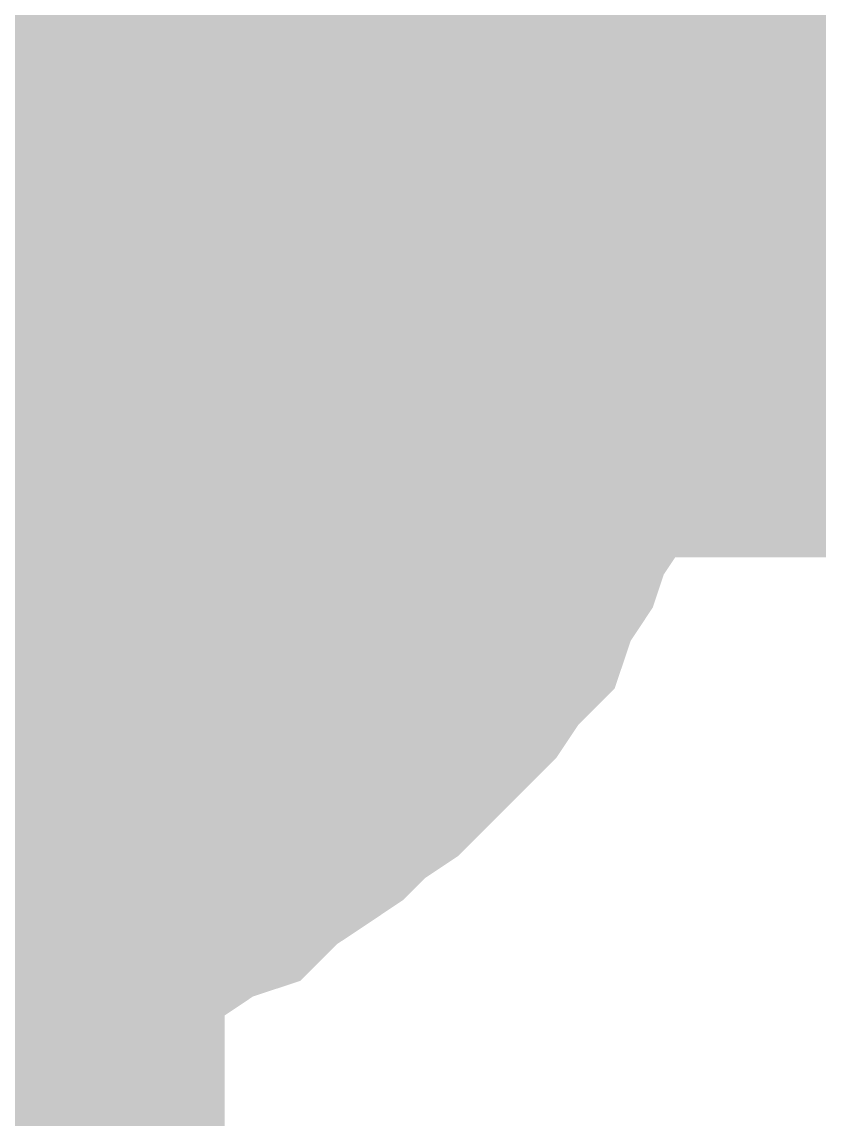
# Model space of a CAD drawing. Header units: inches. Extents: x 0 to 841, y 0 to 594.
# Drawn here: x 345.177 to 345.987, y 249.048 to 250.162 of the extents above; entities that cross this region are included whole.
import ezdxf

# ---------------------------------------------------------------- set-up
doc = ezdxf.new("R2010")
doc.units = ezdxf.units.IN
doc.layers.add('Sheet', color=255, linetype='Continuous')

msp = doc.modelspace()

# ---------------------------------------------------------------- linework, layer by layer
at = {"layer": 'Sheet'}
for points in [[(345.0081, 249.993, 0.7493, 0.7493, 0), (345.0081, 254.9901, 0.7493, 0.7493, 0), (345.0081, 259.9985, 0.7493, 0.7493, 0), (345.0081, 264.9957, 0.7493, 0.7493, 0), (345.0081, 269.9929, 0.7493, 0.7493, 0), (350.0049, 269.9929, 0.7493, 0.7493, 0)], [(345.693, 250.3299, 0.2997, 0.2997, 0), (345.7155, 250.2962, 0.2997, 0.2997, 0), (345.7267, 250.2625, 0.2997, 0.2997, 0), (345.738, 250.2176, 0.2997, 0.2997, 0), (345.7492, 250.1839, 0.2997, 0.2997, 0), (345.7604, 250.1502, 0.2997, 0.2997, 0), (345.7604, 250.1053, 0.2997, 0.2997, 0), (345.7716, 250.0716, 0.2997, 0.2997, 0), (345.7716, 250.0379, 0.2997, 0.2997, 0), (345.7716, 249.993, 0.2997, 0.2997, 0)], [(345.693, 250.3299, 0.2997, 0.2997, 0), (345.7155, 250.2962, 0.2997, 0.2997, 0), (345.7267, 250.2625, 0.2997, 0.2997, 0), (345.738, 250.2176, 0.2997, 0.2997, 0), (345.7492, 250.1839, 0.2997, 0.2997, 0), (345.7604, 250.1502, 0.2997, 0.2997, 0), (345.7604, 250.1053, 0.2997, 0.2997, 0), (345.7716, 250.0716, 0.2997, 0.2997, 0), (345.7716, 250.0379, 0.2997, 0.2997, 0), (345.7716, 249.993, 0.2997, 0.2997, 0)], [(345.693, 250.3299, 0.2997, 0.2997, 0), (345.7155, 250.2962, 0.2997, 0.2997, 0), (345.7267, 250.2625, 0.2997, 0.2997, 0), (345.738, 250.2176, 0.2997, 0.2997, 0), (345.7492, 250.1839, 0.2997, 0.2997, 0), (345.7604, 250.1502, 0.2997, 0.2997, 0), (345.7604, 250.1053, 0.2997, 0.2997, 0), (345.7716, 250.0716, 0.2997, 0.2997, 0), (345.7716, 250.0379, 0.2997, 0.2997, 0), (345.7716, 249.993, 0.2997, 0.2997, 0)], [(345.4011, 250.3186, 0.2997, 0.2997, 0), (345.4123, 250.2962, 0.2997, 0.2997, 0), (345.4235, 250.2737, 0.2997, 0.2997, 0), (345.446, 250.2512, 0.2997, 0.2997, 0), (345.4572, 250.24, 0.2997, 0.2997, 0), (345.4685, 250.2176, 0.2997, 0.2997, 0), (345.4685, 250.1951, 0.2997, 0.2997, 0), (345.4797, 250.1726, 0.2997, 0.2997, 0), (345.4909, 250.139, 0.2997, 0.2997, 0), (345.5021, 250.1165, 0.2997, 0.2997, 0), (345.5021, 250.094, 0.2997, 0.2997, 0), (345.5021, 250.0716, 0.2997, 0.2997, 0), (345.5134, 250.0491, 0.2997, 0.2997, 0), (345.5134, 250.0154, 0.2997, 0.2997, 0), (345.5134, 249.993, 0.2997, 0.2997, 0)], [(345.4011, 250.3186, 0.2997, 0.2997, 0), (345.4123, 250.2962, 0.2997, 0.2997, 0), (345.4235, 250.2737, 0.2997, 0.2997, 0), (345.446, 250.2512, 0.2997, 0.2997, 0), (345.4572, 250.24, 0.2997, 0.2997, 0), (345.4685, 250.2176, 0.2997, 0.2997, 0), (345.4685, 250.1951, 0.2997, 0.2997, 0), (345.4797, 250.1726, 0.2997, 0.2997, 0), (345.4909, 250.139, 0.2997, 0.2997, 0), (345.5021, 250.1165, 0.2997, 0.2997, 0), (345.5021, 250.094, 0.2997, 0.2997, 0), (345.5021, 250.0716, 0.2997, 0.2997, 0), (345.5134, 250.0491, 0.2997, 0.2997, 0), (345.5134, 250.0154, 0.2997, 0.2997, 0), (345.5134, 249.993, 0.2997, 0.2997, 0)], [(345.4011, 250.3186, 0.2997, 0.2997, 0), (345.4123, 250.2962, 0.2997, 0.2997, 0), (345.4235, 250.2737, 0.2997, 0.2997, 0), (345.446, 250.2512, 0.2997, 0.2997, 0), (345.4572, 250.24, 0.2997, 0.2997, 0), (345.4685, 250.2176, 0.2997, 0.2997, 0), (345.4685, 250.1951, 0.2997, 0.2997, 0), (345.4797, 250.1726, 0.2997, 0.2997, 0), (345.4909, 250.139, 0.2997, 0.2997, 0), (345.5021, 250.1165, 0.2997, 0.2997, 0), (345.5021, 250.094, 0.2997, 0.2997, 0), (345.5021, 250.0716, 0.2997, 0.2997, 0), (345.5134, 250.0491, 0.2997, 0.2997, 0), (345.5134, 250.0154, 0.2997, 0.2997, 0), (345.5134, 249.993, 0.2997, 0.2997, 0)], [(345.0081, 249.993, 0.7493, 0.7493, 0), (345.0081, 244.9958, 0.7493, 0.7493, 0)], [(345.0081, 249.993, 0.7493, 0.7493, 0), (350.0049, 249.993, 0.7493, 0.7493, 0)], [(345.4685, 250.2176, 0.0991, 0.0991, 0), (345.4685, 250.1951, 0.0991, 0.0991, 0), (345.4797, 250.1726, 0.0991, 0.0991, 0), (345.4909, 250.139, 0.0991, 0.0991, 0), (345.5021, 250.1165, 0.0991, 0.0991, 0), (345.5021, 250.094, 0.0991, 0.0991, 0), (345.5021, 250.0716, 0.0991, 0.0991, 0), (345.5134, 250.0491, 0.0991, 0.0991, 0), (345.5134, 250.0154, 0.0991, 0.0991, 0), (345.5134, 249.993, 0.0991, 0.0991, 0)], [(345.4685, 250.2176, 0.0991, 0.0991, 0), (345.4685, 250.1951, 0.0991, 0.0991, 0), (345.4797, 250.1726, 0.0991, 0.0991, 0), (345.4909, 250.139, 0.0991, 0.0991, 0), (345.5021, 250.1165, 0.0991, 0.0991, 0), (345.5021, 250.094, 0.0991, 0.0991, 0), (345.5021, 250.0716, 0.0991, 0.0991, 0), (345.5134, 250.0491, 0.0991, 0.0991, 0), (345.5134, 250.0154, 0.0991, 0.0991, 0), (345.5134, 249.993, 0.0991, 0.0991, 0)], [(345.4685, 250.2176, 0.0991, 0.0991, 0), (345.4685, 250.1951, 0.0991, 0.0991, 0), (345.4797, 250.1726, 0.0991, 0.0991, 0), (345.4909, 250.139, 0.0991, 0.0991, 0), (345.5021, 250.1165, 0.0991, 0.0991, 0), (345.5021, 250.094, 0.0991, 0.0991, 0), (345.5021, 250.0716, 0.0991, 0.0991, 0), (345.5134, 250.0491, 0.0991, 0.0991, 0), (345.5134, 250.0154, 0.0991, 0.0991, 0), (345.5134, 249.993, 0.0991, 0.0991, 0)], [(345.738, 250.2176, 0.0991, 0.0991, 0), (345.7492, 250.1839, 0.0991, 0.0991, 0), (345.7604, 250.1502, 0.0991, 0.0991, 0), (345.7604, 250.1053, 0.0991, 0.0991, 0), (345.7716, 250.0716, 0.0991, 0.0991, 0), (345.7716, 250.0379, 0.0991, 0.0991, 0), (345.7716, 249.993, 0.0991, 0.0991, 0)], [(345.738, 250.2176, 0.0991, 0.0991, 0), (345.7492, 250.1839, 0.0991, 0.0991, 0), (345.7604, 250.1502, 0.0991, 0.0991, 0), (345.7604, 250.1053, 0.0991, 0.0991, 0), (345.7716, 250.0716, 0.0991, 0.0991, 0), (345.7716, 250.0379, 0.0991, 0.0991, 0), (345.7716, 249.993, 0.0991, 0.0991, 0)], [(345.738, 250.2176, 0.0991, 0.0991, 0), (345.7492, 250.1839, 0.0991, 0.0991, 0), (345.7604, 250.1502, 0.0991, 0.0991, 0), (345.7604, 250.1053, 0.0991, 0.0991, 0), (345.7716, 250.0716, 0.0991, 0.0991, 0), (345.7716, 250.0379, 0.0991, 0.0991, 0), (345.7716, 249.993, 0.0991, 0.0991, 0)], [(345.7716, 249.993, 0.2997, 0.2997, 0), (345.7716, 249.9593, 0.2997, 0.2997, 0), (345.7716, 249.9144, 0.2997, 0.2997, 0), (345.7604, 249.8807, 0.2997, 0.2997, 0), (345.7604, 249.8358, 0.2997, 0.2997, 0), (345.7492, 249.8021, 0.2997, 0.2997, 0), (345.738, 249.7684, 0.2997, 0.2997, 0), (345.7267, 249.7347, 0.2997, 0.2997, 0), (345.7155, 249.701, 0.2997, 0.2997, 0), (345.693, 249.6673, 0.2997, 0.2997, 0), (345.6818, 249.6336, 0.2997, 0.2997, 0), (345.6594, 249.5999, 0.2997, 0.2997, 0), (345.6481, 249.5662, 0.2997, 0.2997, 0), (345.6257, 249.5438, 0.2997, 0.2997, 0), (345.6032, 249.5101, 0.2997, 0.2997, 0), (345.5695, 249.4764, 0.2997, 0.2997, 0), (345.5471, 249.4539, 0.2997, 0.2997, 0), (345.5246, 249.4315, 0.2997, 0.2997, 0), (345.4909, 249.409, 0.2997, 0.2997, 0), (345.4685, 249.3866, 0.2997, 0.2997, 0), (345.4348, 249.3641, 0.2997, 0.2997, 0), (345.4011, 249.3417, 0.2997, 0.2997, 0), (345.3786, 249.3192, 0.2997, 0.2997, 0), (345.3449, 249.308, 0.2997, 0.2997, 0), (345.3113, 249.2855, 0.2997, 0.2997, 0), (345.2776, 249.2743, 0.2997, 0.2997, 0), (345.2327, 249.263, 0.2997, 0.2997, 0), (345.199, 249.2518, 0.2997, 0.2997, 0), (345.1653, 249.2406, 0.2997, 0.2997, 0), (345.1204, 249.2406, 0.2997, 0.2997, 0), (345.0867, 249.2294, 0.2997, 0.2997, 0), (345.053, 249.2294, 0.2997, 0.2997, 0), (345.0081, 249.2294, 0.2997, 0.2997, 0)], [(345.7716, 249.993, 0.2997, 0.2997, 0), (345.7716, 249.9593, 0.2997, 0.2997, 0), (345.7716, 249.9144, 0.2997, 0.2997, 0), (345.7604, 249.8807, 0.2997, 0.2997, 0), (345.7604, 249.8358, 0.2997, 0.2997, 0), (345.7492, 249.8021, 0.2997, 0.2997, 0), (345.738, 249.7684, 0.2997, 0.2997, 0), (345.7267, 249.7347, 0.2997, 0.2997, 0), (345.7155, 249.701, 0.2997, 0.2997, 0), (345.693, 249.6673, 0.2997, 0.2997, 0), (345.6818, 249.6336, 0.2997, 0.2997, 0), (345.6594, 249.5999, 0.2997, 0.2997, 0), (345.6481, 249.5662, 0.2997, 0.2997, 0), (345.6257, 249.5438, 0.2997, 0.2997, 0), (345.6032, 249.5101, 0.2997, 0.2997, 0), (345.5695, 249.4764, 0.2997, 0.2997, 0), (345.5471, 249.4539, 0.2997, 0.2997, 0), (345.5246, 249.4315, 0.2997, 0.2997, 0), (345.4909, 249.409, 0.2997, 0.2997, 0), (345.4685, 249.3866, 0.2997, 0.2997, 0), (345.4348, 249.3641, 0.2997, 0.2997, 0), (345.4011, 249.3417, 0.2997, 0.2997, 0), (345.3786, 249.3192, 0.2997, 0.2997, 0), (345.3449, 249.308, 0.2997, 0.2997, 0), (345.3113, 249.2855, 0.2997, 0.2997, 0), (345.2776, 249.2743, 0.2997, 0.2997, 0), (345.2327, 249.263, 0.2997, 0.2997, 0), (345.199, 249.2518, 0.2997, 0.2997, 0), (345.1653, 249.2406, 0.2997, 0.2997, 0), (345.1204, 249.2406, 0.2997, 0.2997, 0), (345.0867, 249.2294, 0.2997, 0.2997, 0), (345.053, 249.2294, 0.2997, 0.2997, 0), (345.0081, 249.2294, 0.2997, 0.2997, 0)], [(345.7716, 249.993, 0.2997, 0.2997, 0), (345.7716, 249.9593, 0.2997, 0.2997, 0), (345.7716, 249.9144, 0.2997, 0.2997, 0), (345.7604, 249.8807, 0.2997, 0.2997, 0), (345.7604, 249.8358, 0.2997, 0.2997, 0), (345.7492, 249.8021, 0.2997, 0.2997, 0), (345.738, 249.7684, 0.2997, 0.2997, 0), (345.7267, 249.7347, 0.2997, 0.2997, 0), (345.7155, 249.701, 0.2997, 0.2997, 0), (345.693, 249.6673, 0.2997, 0.2997, 0), (345.6818, 249.6336, 0.2997, 0.2997, 0), (345.6594, 249.5999, 0.2997, 0.2997, 0), (345.6481, 249.5662, 0.2997, 0.2997, 0), (345.6257, 249.5438, 0.2997, 0.2997, 0), (345.6032, 249.5101, 0.2997, 0.2997, 0), (345.5695, 249.4764, 0.2997, 0.2997, 0), (345.5471, 249.4539, 0.2997, 0.2997, 0), (345.5246, 249.4315, 0.2997, 0.2997, 0), (345.4909, 249.409, 0.2997, 0.2997, 0), (345.4685, 249.3866, 0.2997, 0.2997, 0), (345.4348, 249.3641, 0.2997, 0.2997, 0), (345.4011, 249.3417, 0.2997, 0.2997, 0), (345.3786, 249.3192, 0.2997, 0.2997, 0), (345.3449, 249.308, 0.2997, 0.2997, 0), (345.3113, 249.2855, 0.2997, 0.2997, 0), (345.2776, 249.2743, 0.2997, 0.2997, 0), (345.2327, 249.263, 0.2997, 0.2997, 0), (345.199, 249.2518, 0.2997, 0.2997, 0), (345.1653, 249.2406, 0.2997, 0.2997, 0), (345.1204, 249.2406, 0.2997, 0.2997, 0), (345.0867, 249.2294, 0.2997, 0.2997, 0), (345.053, 249.2294, 0.2997, 0.2997, 0), (345.0081, 249.2294, 0.2997, 0.2997, 0)], [(345.5134, 249.993, 0.2997, 0.2997, 0), (345.5134, 249.9705, 0.2997, 0.2997, 0), (345.5134, 249.9368, 0.2997, 0.2997, 0), (345.5021, 249.9144, 0.2997, 0.2997, 0), (345.5021, 249.8919, 0.2997, 0.2997, 0), (345.5021, 249.8694, 0.2997, 0.2997, 0), (345.4909, 249.847, 0.2997, 0.2997, 0), (345.4797, 249.8133, 0.2997, 0.2997, 0), (345.4685, 249.7908, 0.2997, 0.2997, 0), (345.4685, 249.7684, 0.2997, 0.2997, 0), (345.4572, 249.7459, 0.2997, 0.2997, 0), (345.446, 249.7347, 0.2997, 0.2997, 0), (345.4235, 249.7122, 0.2997, 0.2997, 0), (345.4123, 249.6898, 0.2997, 0.2997, 0), (345.4011, 249.6673, 0.2997, 0.2997, 0), (345.3786, 249.6561, 0.2997, 0.2997, 0), (345.3674, 249.6336, 0.2997, 0.2997, 0), (345.3449, 249.6224, 0.2997, 0.2997, 0), (345.3337, 249.5999, 0.2997, 0.2997, 0), (345.3113, 249.5887, 0.2997, 0.2997, 0), (345.2888, 249.5775, 0.2997, 0.2997, 0), (345.2663, 249.555, 0.2997, 0.2997, 0), (345.2551, 249.5438, 0.2997, 0.2997, 0), (345.2327, 249.5326, 0.2997, 0.2997, 0), (345.2102, 249.5326, 0.2997, 0.2997, 0), (345.1877, 249.5213, 0.2997, 0.2997, 0), (345.1541, 249.5101, 0.2997, 0.2997, 0), (345.1316, 249.4989, 0.2997, 0.2997, 0), (345.1091, 249.4989, 0.2997, 0.2997, 0), (345.0867, 249.4989, 0.2997, 0.2997, 0), (345.0642, 249.4876, 0.2997, 0.2997, 0), (345.0305, 249.4876, 0.2997, 0.2997, 0), (345.0081, 249.4876, 0.2997, 0.2997, 0)], [(345.5134, 249.993, 0.2997, 0.2997, 0), (345.5134, 249.9705, 0.2997, 0.2997, 0), (345.5134, 249.9368, 0.2997, 0.2997, 0), (345.5021, 249.9144, 0.2997, 0.2997, 0), (345.5021, 249.8919, 0.2997, 0.2997, 0), (345.5021, 249.8694, 0.2997, 0.2997, 0), (345.4909, 249.847, 0.2997, 0.2997, 0), (345.4797, 249.8133, 0.2997, 0.2997, 0), (345.4685, 249.7908, 0.2997, 0.2997, 0), (345.4685, 249.7684, 0.2997, 0.2997, 0), (345.4572, 249.7459, 0.2997, 0.2997, 0), (345.446, 249.7347, 0.2997, 0.2997, 0), (345.4235, 249.7122, 0.2997, 0.2997, 0), (345.4123, 249.6898, 0.2997, 0.2997, 0), (345.4011, 249.6673, 0.2997, 0.2997, 0), (345.3786, 249.6561, 0.2997, 0.2997, 0), (345.3674, 249.6336, 0.2997, 0.2997, 0), (345.3449, 249.6224, 0.2997, 0.2997, 0), (345.3337, 249.5999, 0.2997, 0.2997, 0), (345.3113, 249.5887, 0.2997, 0.2997, 0), (345.2888, 249.5775, 0.2997, 0.2997, 0), (345.2663, 249.555, 0.2997, 0.2997, 0), (345.2551, 249.5438, 0.2997, 0.2997, 0), (345.2327, 249.5326, 0.2997, 0.2997, 0), (345.2102, 249.5326, 0.2997, 0.2997, 0), (345.1877, 249.5213, 0.2997, 0.2997, 0), (345.1541, 249.5101, 0.2997, 0.2997, 0), (345.1316, 249.4989, 0.2997, 0.2997, 0), (345.1091, 249.4989, 0.2997, 0.2997, 0), (345.0867, 249.4989, 0.2997, 0.2997, 0), (345.0642, 249.4876, 0.2997, 0.2997, 0), (345.0305, 249.4876, 0.2997, 0.2997, 0), (345.0081, 249.4876, 0.2997, 0.2997, 0)], [(345.5134, 249.993, 0.2997, 0.2997, 0), (345.5134, 249.9705, 0.2997, 0.2997, 0), (345.5134, 249.9368, 0.2997, 0.2997, 0), (345.5021, 249.9144, 0.2997, 0.2997, 0), (345.5021, 249.8919, 0.2997, 0.2997, 0), (345.5021, 249.8694, 0.2997, 0.2997, 0), (345.4909, 249.847, 0.2997, 0.2997, 0), (345.4797, 249.8133, 0.2997, 0.2997, 0), (345.4685, 249.7908, 0.2997, 0.2997, 0), (345.4685, 249.7684, 0.2997, 0.2997, 0), (345.4572, 249.7459, 0.2997, 0.2997, 0), (345.446, 249.7347, 0.2997, 0.2997, 0), (345.4235, 249.7122, 0.2997, 0.2997, 0), (345.4123, 249.6898, 0.2997, 0.2997, 0), (345.4011, 249.6673, 0.2997, 0.2997, 0), (345.3786, 249.6561, 0.2997, 0.2997, 0), (345.3674, 249.6336, 0.2997, 0.2997, 0), (345.3449, 249.6224, 0.2997, 0.2997, 0), (345.3337, 249.5999, 0.2997, 0.2997, 0), (345.3113, 249.5887, 0.2997, 0.2997, 0), (345.2888, 249.5775, 0.2997, 0.2997, 0), (345.2663, 249.555, 0.2997, 0.2997, 0), (345.2551, 249.5438, 0.2997, 0.2997, 0), (345.2327, 249.5326, 0.2997, 0.2997, 0), (345.2102, 249.5326, 0.2997, 0.2997, 0), (345.1877, 249.5213, 0.2997, 0.2997, 0), (345.1541, 249.5101, 0.2997, 0.2997, 0), (345.1316, 249.4989, 0.2997, 0.2997, 0), (345.1091, 249.4989, 0.2997, 0.2997, 0), (345.0867, 249.4989, 0.2997, 0.2997, 0), (345.0642, 249.4876, 0.2997, 0.2997, 0), (345.0305, 249.4876, 0.2997, 0.2997, 0), (345.0081, 249.4876, 0.2997, 0.2997, 0)], [(345.5134, 249.993, 0.2997, 0.2997, 0), (345.5134, 249.993, 0.2997, 0.2997, 0), (345.5134, 249.993, 0.2997, 0.2997, 0), (345.5134, 249.993, 0.2997, 0.2997, 0), (345.5134, 249.993, 0.2997, 0.2997, 0), (345.5134, 249.993, 0.2997, 0.2997, 0), (345.5134, 249.993, 0.2997, 0.2997, 0), (345.5134, 249.993, 0.2997, 0.2997, 0), (345.5134, 249.993, 0.2997, 0.2997, 0), (345.5134, 249.993, 0.2997, 0.2997, 0), (345.5134, 249.993, 0.2997, 0.2997, 0), (345.5134, 249.993, 0.2997, 0.2997, 0), (345.5134, 249.993, 0.2997, 0.2997, 0), (345.5134, 249.993, 0.2997, 0.2997, 0), (345.5134, 249.993, 0.2997, 0.2997, 0), (345.5134, 249.993, 0.2997, 0.2997, 0), (345.5134, 249.993, 0.2997, 0.2997, 0), (345.5134, 249.993, 0.2997, 0.2997, 0), (345.5134, 249.993, 0.2997, 0.2997, 0), (345.5134, 249.993, 0.2997, 0.2997, 0), (345.5134, 249.993, 0.2997, 0.2997, 0), (345.5134, 249.993, 0.2997, 0.2997, 0), (345.5134, 249.993, 0.2997, 0.2997, 0), (345.5134, 249.993, 0.2997, 0.2997, 0), (345.5134, 249.993, 0.2997, 0.2997, 0), (345.5134, 249.993, 0.2997, 0.2997, 0), (345.5134, 249.993, 0.2997, 0.2997, 0), (345.5134, 249.993, 0.2997, 0.2997, 0), (345.5134, 249.993, 0.2997, 0.2997, 0), (345.5134, 249.993, 0.2997, 0.2997, 0), (345.5134, 249.993, 0.2997, 0.2997, 0), (345.5134, 249.993, 0.2997, 0.2997, 0), (345.5134, 249.993, 0.2997, 0.2997, 0)], [(345.5134, 249.993, 0.2997, 0.2997, 0), (345.5134, 249.993, 0.2997, 0.2997, 0)], [(345.5134, 249.993, 0.2997, 0.2997, 0), (345.5134, 249.993, 0.2997, 0.2997, 0), (345.5134, 249.993, 0.2997, 0.2997, 0), (345.5134, 249.993, 0.2997, 0.2997, 0), (345.5134, 249.993, 0.2997, 0.2997, 0), (345.5134, 249.993, 0.2997, 0.2997, 0), (345.5134, 249.993, 0.2997, 0.2997, 0), (345.5134, 249.993, 0.2997, 0.2997, 0), (345.5134, 249.993, 0.2997, 0.2997, 0), (345.5134, 249.993, 0.2997, 0.2997, 0), (345.5134, 249.993, 0.2997, 0.2997, 0), (345.5134, 249.993, 0.2997, 0.2997, 0), (345.5134, 249.993, 0.2997, 0.2997, 0), (345.5134, 249.993, 0.2997, 0.2997, 0), (345.5134, 249.993, 0.2997, 0.2997, 0), (345.5134, 249.993, 0.2997, 0.2997, 0), (345.5134, 249.993, 0.2997, 0.2997, 0), (345.5134, 249.993, 0.2997, 0.2997, 0), (345.5134, 249.993, 0.2997, 0.2997, 0), (345.5134, 249.993, 0.2997, 0.2997, 0), (345.5134, 249.993, 0.2997, 0.2997, 0), (345.5134, 249.993, 0.2997, 0.2997, 0), (345.5134, 249.993, 0.2997, 0.2997, 0), (345.5134, 249.993, 0.2997, 0.2997, 0), (345.5134, 249.993, 0.2997, 0.2997, 0), (345.5134, 249.993, 0.2997, 0.2997, 0), (345.5134, 249.993, 0.2997, 0.2997, 0), (345.5134, 249.993, 0.2997, 0.2997, 0), (345.5134, 249.993, 0.2997, 0.2997, 0), (345.5134, 249.993, 0.2997, 0.2997, 0), (345.5134, 249.993, 0.2997, 0.2997, 0), (345.5134, 249.993, 0.2997, 0.2997, 0), (345.5134, 249.993, 0.2997, 0.2997, 0)], [(345.5134, 249.993, 0.2997, 0.2997, 0), (345.5134, 249.993, 0.2997, 0.2997, 0)], [(345.5134, 249.993, 0.2997, 0.2997, 0), (345.5134, 249.993, 0.2997, 0.2997, 0), (345.5134, 249.993, 0.2997, 0.2997, 0), (345.5134, 249.993, 0.2997, 0.2997, 0), (345.5134, 249.993, 0.2997, 0.2997, 0), (345.5134, 249.993, 0.2997, 0.2997, 0), (345.5134, 249.993, 0.2997, 0.2997, 0), (345.5134, 249.993, 0.2997, 0.2997, 0), (345.5134, 249.993, 0.2997, 0.2997, 0), (345.5134, 249.993, 0.2997, 0.2997, 0), (345.5134, 249.993, 0.2997, 0.2997, 0), (345.5134, 249.993, 0.2997, 0.2997, 0), (345.5134, 249.993, 0.2997, 0.2997, 0), (345.5134, 249.993, 0.2997, 0.2997, 0), (345.5134, 249.993, 0.2997, 0.2997, 0), (345.5134, 249.993, 0.2997, 0.2997, 0), (345.5134, 249.993, 0.2997, 0.2997, 0), (345.5134, 249.993, 0.2997, 0.2997, 0), (345.5134, 249.993, 0.2997, 0.2997, 0), (345.5134, 249.993, 0.2997, 0.2997, 0), (345.5134, 249.993, 0.2997, 0.2997, 0), (345.5134, 249.993, 0.2997, 0.2997, 0), (345.5134, 249.993, 0.2997, 0.2997, 0), (345.5134, 249.993, 0.2997, 0.2997, 0), (345.5134, 249.993, 0.2997, 0.2997, 0), (345.5134, 249.993, 0.2997, 0.2997, 0), (345.5134, 249.993, 0.2997, 0.2997, 0), (345.5134, 249.993, 0.2997, 0.2997, 0), (345.5134, 249.993, 0.2997, 0.2997, 0), (345.5134, 249.993, 0.2997, 0.2997, 0), (345.5134, 249.993, 0.2997, 0.2997, 0), (345.5134, 249.993, 0.2997, 0.2997, 0), (345.5134, 249.993, 0.2997, 0.2997, 0)], [(345.5134, 249.993, 0.2997, 0.2997, 0), (345.5134, 249.993, 0.2997, 0.2997, 0)], [(345.7716, 249.993, 0.2997, 0.2997, 0), (345.7716, 249.993, 0.2997, 0.2997, 0), (345.7716, 249.993, 0.2997, 0.2997, 0), (345.7716, 249.993, 0.2997, 0.2997, 0), (345.7716, 249.993, 0.2997, 0.2997, 0), (345.7716, 249.993, 0.2997, 0.2997, 0), (345.7716, 249.993, 0.2997, 0.2997, 0), (345.7716, 249.993, 0.2997, 0.2997, 0), (345.7716, 249.993, 0.2997, 0.2997, 0), (345.7716, 249.993, 0.2997, 0.2997, 0), (345.7716, 249.993, 0.2997, 0.2997, 0), (345.7716, 249.993, 0.2997, 0.2997, 0), (345.7716, 249.993, 0.2997, 0.2997, 0), (345.7716, 249.993, 0.2997, 0.2997, 0), (345.7716, 249.993, 0.2997, 0.2997, 0), (345.7716, 249.993, 0.2997, 0.2997, 0), (345.7716, 249.993, 0.2997, 0.2997, 0), (345.7716, 249.993, 0.2997, 0.2997, 0), (345.7716, 249.993, 0.2997, 0.2997, 0), (345.7716, 249.993, 0.2997, 0.2997, 0), (345.7716, 249.993, 0.2997, 0.2997, 0), (345.7716, 249.993, 0.2997, 0.2997, 0), (345.7716, 249.993, 0.2997, 0.2997, 0), (345.7716, 249.993, 0.2997, 0.2997, 0), (345.7716, 249.993, 0.2997, 0.2997, 0), (345.7716, 249.993, 0.2997, 0.2997, 0), (345.7716, 249.993, 0.2997, 0.2997, 0), (345.7716, 249.993, 0.2997, 0.2997, 0), (345.7716, 249.993, 0.2997, 0.2997, 0), (345.7716, 249.993, 0.2997, 0.2997, 0), (345.7716, 249.993, 0.2997, 0.2997, 0), (345.7716, 249.993, 0.2997, 0.2997, 0), (345.7716, 249.993, 0.2997, 0.2997, 0)], [(345.7716, 249.993, 0.2997, 0.2997, 0), (345.7716, 249.993, 0.2997, 0.2997, 0)], [(345.7716, 249.993, 0.2997, 0.2997, 0), (345.7716, 249.993, 0.2997, 0.2997, 0), (345.7716, 249.993, 0.2997, 0.2997, 0), (345.7716, 249.993, 0.2997, 0.2997, 0), (345.7716, 249.993, 0.2997, 0.2997, 0), (345.7716, 249.993, 0.2997, 0.2997, 0), (345.7716, 249.993, 0.2997, 0.2997, 0), (345.7716, 249.993, 0.2997, 0.2997, 0), (345.7716, 249.993, 0.2997, 0.2997, 0), (345.7716, 249.993, 0.2997, 0.2997, 0), (345.7716, 249.993, 0.2997, 0.2997, 0), (345.7716, 249.993, 0.2997, 0.2997, 0), (345.7716, 249.993, 0.2997, 0.2997, 0), (345.7716, 249.993, 0.2997, 0.2997, 0), (345.7716, 249.993, 0.2997, 0.2997, 0), (345.7716, 249.993, 0.2997, 0.2997, 0), (345.7716, 249.993, 0.2997, 0.2997, 0), (345.7716, 249.993, 0.2997, 0.2997, 0), (345.7716, 249.993, 0.2997, 0.2997, 0), (345.7716, 249.993, 0.2997, 0.2997, 0), (345.7716, 249.993, 0.2997, 0.2997, 0), (345.7716, 249.993, 0.2997, 0.2997, 0), (345.7716, 249.993, 0.2997, 0.2997, 0), (345.7716, 249.993, 0.2997, 0.2997, 0), (345.7716, 249.993, 0.2997, 0.2997, 0), (345.7716, 249.993, 0.2997, 0.2997, 0), (345.7716, 249.993, 0.2997, 0.2997, 0), (345.7716, 249.993, 0.2997, 0.2997, 0), (345.7716, 249.993, 0.2997, 0.2997, 0), (345.7716, 249.993, 0.2997, 0.2997, 0), (345.7716, 249.993, 0.2997, 0.2997, 0), (345.7716, 249.993, 0.2997, 0.2997, 0), (345.7716, 249.993, 0.2997, 0.2997, 0)], [(345.7716, 249.993, 0.2997, 0.2997, 0), (345.7716, 249.993, 0.2997, 0.2997, 0)], [(345.7716, 249.993, 0.2997, 0.2997, 0), (345.7716, 249.993, 0.2997, 0.2997, 0), (345.7716, 249.993, 0.2997, 0.2997, 0), (345.7716, 249.993, 0.2997, 0.2997, 0), (345.7716, 249.993, 0.2997, 0.2997, 0), (345.7716, 249.993, 0.2997, 0.2997, 0), (345.7716, 249.993, 0.2997, 0.2997, 0), (345.7716, 249.993, 0.2997, 0.2997, 0), (345.7716, 249.993, 0.2997, 0.2997, 0), (345.7716, 249.993, 0.2997, 0.2997, 0), (345.7716, 249.993, 0.2997, 0.2997, 0), (345.7716, 249.993, 0.2997, 0.2997, 0), (345.7716, 249.993, 0.2997, 0.2997, 0), (345.7716, 249.993, 0.2997, 0.2997, 0), (345.7716, 249.993, 0.2997, 0.2997, 0), (345.7716, 249.993, 0.2997, 0.2997, 0), (345.7716, 249.993, 0.2997, 0.2997, 0), (345.7716, 249.993, 0.2997, 0.2997, 0), (345.7716, 249.993, 0.2997, 0.2997, 0), (345.7716, 249.993, 0.2997, 0.2997, 0), (345.7716, 249.993, 0.2997, 0.2997, 0), (345.7716, 249.993, 0.2997, 0.2997, 0), (345.7716, 249.993, 0.2997, 0.2997, 0), (345.7716, 249.993, 0.2997, 0.2997, 0), (345.7716, 249.993, 0.2997, 0.2997, 0), (345.7716, 249.993, 0.2997, 0.2997, 0), (345.7716, 249.993, 0.2997, 0.2997, 0), (345.7716, 249.993, 0.2997, 0.2997, 0), (345.7716, 249.993, 0.2997, 0.2997, 0), (345.7716, 249.993, 0.2997, 0.2997, 0), (345.7716, 249.993, 0.2997, 0.2997, 0), (345.7716, 249.993, 0.2997, 0.2997, 0), (345.7716, 249.993, 0.2997, 0.2997, 0)], [(345.7716, 249.993, 0.2997, 0.2997, 0), (345.7716, 249.993, 0.2997, 0.2997, 0)], [(345.5134, 249.993, 0.0991, 0.0991, 0), (345.5134, 249.9705, 0.0991, 0.0991, 0), (345.5134, 249.9368, 0.0991, 0.0991, 0), (345.5021, 249.9144, 0.0991, 0.0991, 0), (345.5021, 249.8919, 0.0991, 0.0991, 0), (345.5021, 249.8694, 0.0991, 0.0991, 0), (345.4909, 249.847, 0.0991, 0.0991, 0), (345.4797, 249.8133, 0.0991, 0.0991, 0), (345.4685, 249.7908, 0.0991, 0.0991, 0), (345.4685, 249.7684, 0.0991, 0.0991, 0), (345.4572, 249.7459, 0.0991, 0.0991, 0), (345.446, 249.7347, 0.0991, 0.0991, 0), (345.4235, 249.7122, 0.0991, 0.0991, 0), (345.4123, 249.6898, 0.0991, 0.0991, 0), (345.4011, 249.6673, 0.0991, 0.0991, 0), (345.3786, 249.6561, 0.0991, 0.0991, 0), (345.3674, 249.6336, 0.0991, 0.0991, 0), (345.3449, 249.6224, 0.0991, 0.0991, 0), (345.3337, 249.5999, 0.0991, 0.0991, 0), (345.3113, 249.5887, 0.0991, 0.0991, 0), (345.2888, 249.5775, 0.0991, 0.0991, 0), (345.2663, 249.555, 0.0991, 0.0991, 0), (345.2551, 249.5438, 0.0991, 0.0991, 0), (345.2327, 249.5326, 0.0991, 0.0991, 0), (345.2102, 249.5326, 0.0991, 0.0991, 0), (345.1877, 249.5213, 0.0991, 0.0991, 0), (345.1541, 249.5101, 0.0991, 0.0991, 0), (345.1316, 249.4989, 0.0991, 0.0991, 0), (345.1091, 249.4989, 0.0991, 0.0991, 0)], [(345.5134, 249.993, 0.0991, 0.0991, 0), (345.5134, 249.9705, 0.0991, 0.0991, 0), (345.5134, 249.9368, 0.0991, 0.0991, 0), (345.5021, 249.9144, 0.0991, 0.0991, 0), (345.5021, 249.8919, 0.0991, 0.0991, 0), (345.5021, 249.8694, 0.0991, 0.0991, 0), (345.4909, 249.847, 0.0991, 0.0991, 0), (345.4797, 249.8133, 0.0991, 0.0991, 0), (345.4685, 249.7908, 0.0991, 0.0991, 0), (345.4685, 249.7684, 0.0991, 0.0991, 0), (345.4572, 249.7459, 0.0991, 0.0991, 0), (345.446, 249.7347, 0.0991, 0.0991, 0), (345.4235, 249.7122, 0.0991, 0.0991, 0), (345.4123, 249.6898, 0.0991, 0.0991, 0), (345.4011, 249.6673, 0.0991, 0.0991, 0), (345.3786, 249.6561, 0.0991, 0.0991, 0), (345.3674, 249.6336, 0.0991, 0.0991, 0), (345.3449, 249.6224, 0.0991, 0.0991, 0), (345.3337, 249.5999, 0.0991, 0.0991, 0), (345.3113, 249.5887, 0.0991, 0.0991, 0), (345.2888, 249.5775, 0.0991, 0.0991, 0), (345.2663, 249.555, 0.0991, 0.0991, 0), (345.2551, 249.5438, 0.0991, 0.0991, 0), (345.2327, 249.5326, 0.0991, 0.0991, 0), (345.2102, 249.5326, 0.0991, 0.0991, 0), (345.1877, 249.5213, 0.0991, 0.0991, 0), (345.1541, 249.5101, 0.0991, 0.0991, 0), (345.1316, 249.4989, 0.0991, 0.0991, 0), (345.1091, 249.4989, 0.0991, 0.0991, 0)], [(345.5134, 249.993, 0.0991, 0.0991, 0), (345.5134, 249.9705, 0.0991, 0.0991, 0), (345.5134, 249.9368, 0.0991, 0.0991, 0), (345.5021, 249.9144, 0.0991, 0.0991, 0), (345.5021, 249.8919, 0.0991, 0.0991, 0), (345.5021, 249.8694, 0.0991, 0.0991, 0), (345.4909, 249.847, 0.0991, 0.0991, 0), (345.4797, 249.8133, 0.0991, 0.0991, 0), (345.4685, 249.7908, 0.0991, 0.0991, 0), (345.4685, 249.7684, 0.0991, 0.0991, 0), (345.4572, 249.7459, 0.0991, 0.0991, 0), (345.446, 249.7347, 0.0991, 0.0991, 0), (345.4235, 249.7122, 0.0991, 0.0991, 0), (345.4123, 249.6898, 0.0991, 0.0991, 0), (345.4011, 249.6673, 0.0991, 0.0991, 0), (345.3786, 249.6561, 0.0991, 0.0991, 0), (345.3674, 249.6336, 0.0991, 0.0991, 0), (345.3449, 249.6224, 0.0991, 0.0991, 0), (345.3337, 249.5999, 0.0991, 0.0991, 0), (345.3113, 249.5887, 0.0991, 0.0991, 0), (345.2888, 249.5775, 0.0991, 0.0991, 0), (345.2663, 249.555, 0.0991, 0.0991, 0), (345.2551, 249.5438, 0.0991, 0.0991, 0), (345.2327, 249.5326, 0.0991, 0.0991, 0), (345.2102, 249.5326, 0.0991, 0.0991, 0), (345.1877, 249.5213, 0.0991, 0.0991, 0), (345.1541, 249.5101, 0.0991, 0.0991, 0), (345.1316, 249.4989, 0.0991, 0.0991, 0), (345.1091, 249.4989, 0.0991, 0.0991, 0)], [(345.7716, 249.993, 0.0991, 0.0991, 0), (345.7716, 249.9593, 0.0991, 0.0991, 0), (345.7716, 249.9144, 0.0991, 0.0991, 0), (345.7604, 249.8807, 0.0991, 0.0991, 0), (345.7604, 249.8358, 0.0991, 0.0991, 0), (345.7492, 249.8021, 0.0991, 0.0991, 0), (345.738, 249.7684, 0.0991, 0.0991, 0), (345.7267, 249.7347, 0.0991, 0.0991, 0), (345.7155, 249.701, 0.0991, 0.0991, 0), (345.693, 249.6673, 0.0991, 0.0991, 0), (345.6818, 249.6336, 0.0991, 0.0991, 0), (345.6594, 249.5999, 0.0991, 0.0991, 0), (345.6481, 249.5662, 0.0991, 0.0991, 0), (345.6257, 249.5438, 0.0991, 0.0991, 0), (345.6032, 249.5101, 0.0991, 0.0991, 0), (345.5695, 249.4764, 0.0991, 0.0991, 0), (345.5471, 249.4539, 0.0991, 0.0991, 0), (345.5246, 249.4315, 0.0991, 0.0991, 0), (345.4909, 249.409, 0.0991, 0.0991, 0), (345.4685, 249.3866, 0.0991, 0.0991, 0), (345.4348, 249.3641, 0.0991, 0.0991, 0), (345.4011, 249.3417, 0.0991, 0.0991, 0), (345.3786, 249.3192, 0.0991, 0.0991, 0), (345.3449, 249.308, 0.0991, 0.0991, 0), (345.3113, 249.2855, 0.0991, 0.0991, 0), (345.2776, 249.2743, 0.0991, 0.0991, 0), (345.2327, 249.263, 0.0991, 0.0991, 0), (345.199, 249.2518, 0.0991, 0.0991, 0), (345.1653, 249.2406, 0.0991, 0.0991, 0), (345.1204, 249.2406, 0.0991, 0.0991, 0)], [(345.7716, 249.993, 0.0991, 0.0991, 0), (345.7716, 249.9593, 0.0991, 0.0991, 0), (345.7716, 249.9144, 0.0991, 0.0991, 0), (345.7604, 249.8807, 0.0991, 0.0991, 0), (345.7604, 249.8358, 0.0991, 0.0991, 0), (345.7492, 249.8021, 0.0991, 0.0991, 0), (345.738, 249.7684, 0.0991, 0.0991, 0), (345.7267, 249.7347, 0.0991, 0.0991, 0), (345.7155, 249.701, 0.0991, 0.0991, 0), (345.693, 249.6673, 0.0991, 0.0991, 0), (345.6818, 249.6336, 0.0991, 0.0991, 0), (345.6594, 249.5999, 0.0991, 0.0991, 0), (345.6481, 249.5662, 0.0991, 0.0991, 0), (345.6257, 249.5438, 0.0991, 0.0991, 0), (345.6032, 249.5101, 0.0991, 0.0991, 0), (345.5695, 249.4764, 0.0991, 0.0991, 0), (345.5471, 249.4539, 0.0991, 0.0991, 0), (345.5246, 249.4315, 0.0991, 0.0991, 0), (345.4909, 249.409, 0.0991, 0.0991, 0), (345.4685, 249.3866, 0.0991, 0.0991, 0), (345.4348, 249.3641, 0.0991, 0.0991, 0), (345.4011, 249.3417, 0.0991, 0.0991, 0), (345.3786, 249.3192, 0.0991, 0.0991, 0), (345.3449, 249.308, 0.0991, 0.0991, 0), (345.3113, 249.2855, 0.0991, 0.0991, 0), (345.2776, 249.2743, 0.0991, 0.0991, 0), (345.2327, 249.263, 0.0991, 0.0991, 0), (345.199, 249.2518, 0.0991, 0.0991, 0), (345.1653, 249.2406, 0.0991, 0.0991, 0), (345.1204, 249.2406, 0.0991, 0.0991, 0)], [(345.7716, 249.993, 0.0991, 0.0991, 0), (345.7716, 249.9593, 0.0991, 0.0991, 0), (345.7716, 249.9144, 0.0991, 0.0991, 0), (345.7604, 249.8807, 0.0991, 0.0991, 0), (345.7604, 249.8358, 0.0991, 0.0991, 0), (345.7492, 249.8021, 0.0991, 0.0991, 0), (345.738, 249.7684, 0.0991, 0.0991, 0), (345.7267, 249.7347, 0.0991, 0.0991, 0), (345.7155, 249.701, 0.0991, 0.0991, 0), (345.693, 249.6673, 0.0991, 0.0991, 0), (345.6818, 249.6336, 0.0991, 0.0991, 0), (345.6594, 249.5999, 0.0991, 0.0991, 0), (345.6481, 249.5662, 0.0991, 0.0991, 0), (345.6257, 249.5438, 0.0991, 0.0991, 0), (345.6032, 249.5101, 0.0991, 0.0991, 0), (345.5695, 249.4764, 0.0991, 0.0991, 0), (345.5471, 249.4539, 0.0991, 0.0991, 0), (345.5246, 249.4315, 0.0991, 0.0991, 0), (345.4909, 249.409, 0.0991, 0.0991, 0), (345.4685, 249.3866, 0.0991, 0.0991, 0), (345.4348, 249.3641, 0.0991, 0.0991, 0), (345.4011, 249.3417, 0.0991, 0.0991, 0), (345.3786, 249.3192, 0.0991, 0.0991, 0), (345.3449, 249.308, 0.0991, 0.0991, 0), (345.3113, 249.2855, 0.0991, 0.0991, 0), (345.2776, 249.2743, 0.0991, 0.0991, 0), (345.2327, 249.263, 0.0991, 0.0991, 0), (345.199, 249.2518, 0.0991, 0.0991, 0), (345.1653, 249.2406, 0.0991, 0.0991, 0), (345.1204, 249.2406, 0.0991, 0.0991, 0)], [(345.5134, 249.993, 0.0991, 0.0991, 0), (345.5134, 249.993, 0.0991, 0.0991, 0), (345.5134, 249.993, 0.0991, 0.0991, 0), (345.5134, 249.993, 0.0991, 0.0991, 0), (345.5134, 249.993, 0.0991, 0.0991, 0), (345.5134, 249.993, 0.0991, 0.0991, 0), (345.5134, 249.993, 0.0991, 0.0991, 0), (345.5134, 249.993, 0.0991, 0.0991, 0), (345.5134, 249.993, 0.0991, 0.0991, 0), (345.5134, 249.993, 0.0991, 0.0991, 0), (345.5134, 249.993, 0.0991, 0.0991, 0), (345.5134, 249.993, 0.0991, 0.0991, 0), (345.5134, 249.993, 0.0991, 0.0991, 0), (345.5134, 249.993, 0.0991, 0.0991, 0), (345.5134, 249.993, 0.0991, 0.0991, 0), (345.5134, 249.993, 0.0991, 0.0991, 0), (345.5134, 249.993, 0.0991, 0.0991, 0), (345.5134, 249.993, 0.0991, 0.0991, 0), (345.5134, 249.993, 0.0991, 0.0991, 0), (345.5134, 249.993, 0.0991, 0.0991, 0), (345.5134, 249.993, 0.0991, 0.0991, 0), (345.5134, 249.993, 0.0991, 0.0991, 0), (345.5134, 249.993, 0.0991, 0.0991, 0), (345.5134, 249.993, 0.0991, 0.0991, 0), (345.5134, 249.993, 0.0991, 0.0991, 0), (345.5134, 249.993, 0.0991, 0.0991, 0), (345.5134, 249.993, 0.0991, 0.0991, 0), (345.5134, 249.993, 0.0991, 0.0991, 0), (345.5134, 249.993, 0.0991, 0.0991, 0), (345.5134, 249.993, 0.0991, 0.0991, 0), (345.5134, 249.993, 0.0991, 0.0991, 0), (345.5134, 249.993, 0.0991, 0.0991, 0), (345.5134, 249.993, 0.0991, 0.0991, 0)], [(345.5134, 249.993, 0.0991, 0.0991, 0), (345.5134, 249.993, 0.0991, 0.0991, 0)], [(345.5134, 249.993, 0.0991, 0.0991, 0), (345.5134, 249.993, 0.0991, 0.0991, 0), (345.5134, 249.993, 0.0991, 0.0991, 0), (345.5134, 249.993, 0.0991, 0.0991, 0), (345.5134, 249.993, 0.0991, 0.0991, 0), (345.5134, 249.993, 0.0991, 0.0991, 0), (345.5134, 249.993, 0.0991, 0.0991, 0), (345.5134, 249.993, 0.0991, 0.0991, 0), (345.5134, 249.993, 0.0991, 0.0991, 0), (345.5134, 249.993, 0.0991, 0.0991, 0), (345.5134, 249.993, 0.0991, 0.0991, 0), (345.5134, 249.993, 0.0991, 0.0991, 0), (345.5134, 249.993, 0.0991, 0.0991, 0), (345.5134, 249.993, 0.0991, 0.0991, 0), (345.5134, 249.993, 0.0991, 0.0991, 0), (345.5134, 249.993, 0.0991, 0.0991, 0), (345.5134, 249.993, 0.0991, 0.0991, 0), (345.5134, 249.993, 0.0991, 0.0991, 0), (345.5134, 249.993, 0.0991, 0.0991, 0), (345.5134, 249.993, 0.0991, 0.0991, 0), (345.5134, 249.993, 0.0991, 0.0991, 0), (345.5134, 249.993, 0.0991, 0.0991, 0), (345.5134, 249.993, 0.0991, 0.0991, 0), (345.5134, 249.993, 0.0991, 0.0991, 0), (345.5134, 249.993, 0.0991, 0.0991, 0), (345.5134, 249.993, 0.0991, 0.0991, 0), (345.5134, 249.993, 0.0991, 0.0991, 0), (345.5134, 249.993, 0.0991, 0.0991, 0), (345.5134, 249.993, 0.0991, 0.0991, 0), (345.5134, 249.993, 0.0991, 0.0991, 0), (345.5134, 249.993, 0.0991, 0.0991, 0), (345.5134, 249.993, 0.0991, 0.0991, 0), (345.5134, 249.993, 0.0991, 0.0991, 0)], [(345.5134, 249.993, 0.0991, 0.0991, 0), (345.5134, 249.993, 0.0991, 0.0991, 0)], [(345.5134, 249.993, 0.0991, 0.0991, 0), (345.5134, 249.993, 0.0991, 0.0991, 0), (345.5134, 249.993, 0.0991, 0.0991, 0), (345.5134, 249.993, 0.0991, 0.0991, 0), (345.5134, 249.993, 0.0991, 0.0991, 0), (345.5134, 249.993, 0.0991, 0.0991, 0), (345.5134, 249.993, 0.0991, 0.0991, 0), (345.5134, 249.993, 0.0991, 0.0991, 0), (345.5134, 249.993, 0.0991, 0.0991, 0), (345.5134, 249.993, 0.0991, 0.0991, 0), (345.5134, 249.993, 0.0991, 0.0991, 0), (345.5134, 249.993, 0.0991, 0.0991, 0), (345.5134, 249.993, 0.0991, 0.0991, 0), (345.5134, 249.993, 0.0991, 0.0991, 0), (345.5134, 249.993, 0.0991, 0.0991, 0), (345.5134, 249.993, 0.0991, 0.0991, 0), (345.5134, 249.993, 0.0991, 0.0991, 0), (345.5134, 249.993, 0.0991, 0.0991, 0), (345.5134, 249.993, 0.0991, 0.0991, 0), (345.5134, 249.993, 0.0991, 0.0991, 0), (345.5134, 249.993, 0.0991, 0.0991, 0), (345.5134, 249.993, 0.0991, 0.0991, 0), (345.5134, 249.993, 0.0991, 0.0991, 0), (345.5134, 249.993, 0.0991, 0.0991, 0), (345.5134, 249.993, 0.0991, 0.0991, 0), (345.5134, 249.993, 0.0991, 0.0991, 0), (345.5134, 249.993, 0.0991, 0.0991, 0), (345.5134, 249.993, 0.0991, 0.0991, 0), (345.5134, 249.993, 0.0991, 0.0991, 0), (345.5134, 249.993, 0.0991, 0.0991, 0), (345.5134, 249.993, 0.0991, 0.0991, 0), (345.5134, 249.993, 0.0991, 0.0991, 0), (345.5134, 249.993, 0.0991, 0.0991, 0)], [(345.5134, 249.993, 0.0991, 0.0991, 0), (345.5134, 249.993, 0.0991, 0.0991, 0)], [(345.7716, 249.993, 0.0991, 0.0991, 0), (345.7716, 249.993, 0.0991, 0.0991, 0), (345.7716, 249.993, 0.0991, 0.0991, 0), (345.7716, 249.993, 0.0991, 0.0991, 0), (345.7716, 249.993, 0.0991, 0.0991, 0), (345.7716, 249.993, 0.0991, 0.0991, 0), (345.7716, 249.993, 0.0991, 0.0991, 0), (345.7716, 249.993, 0.0991, 0.0991, 0), (345.7716, 249.993, 0.0991, 0.0991, 0), (345.7716, 249.993, 0.0991, 0.0991, 0), (345.7716, 249.993, 0.0991, 0.0991, 0), (345.7716, 249.993, 0.0991, 0.0991, 0), (345.7716, 249.993, 0.0991, 0.0991, 0), (345.7716, 249.993, 0.0991, 0.0991, 0), (345.7716, 249.993, 0.0991, 0.0991, 0), (345.7716, 249.993, 0.0991, 0.0991, 0), (345.7716, 249.993, 0.0991, 0.0991, 0), (345.7716, 249.993, 0.0991, 0.0991, 0), (345.7716, 249.993, 0.0991, 0.0991, 0), (345.7716, 249.993, 0.0991, 0.0991, 0), (345.7716, 249.993, 0.0991, 0.0991, 0), (345.7716, 249.993, 0.0991, 0.0991, 0), (345.7716, 249.993, 0.0991, 0.0991, 0), (345.7716, 249.993, 0.0991, 0.0991, 0), (345.7716, 249.993, 0.0991, 0.0991, 0), (345.7716, 249.993, 0.0991, 0.0991, 0), (345.7716, 249.993, 0.0991, 0.0991, 0), (345.7716, 249.993, 0.0991, 0.0991, 0), (345.7716, 249.993, 0.0991, 0.0991, 0), (345.7716, 249.993, 0.0991, 0.0991, 0), (345.7716, 249.993, 0.0991, 0.0991, 0), (345.7716, 249.993, 0.0991, 0.0991, 0), (345.7716, 249.993, 0.0991, 0.0991, 0)], [(345.7716, 249.993, 0.0991, 0.0991, 0), (345.7716, 249.993, 0.0991, 0.0991, 0)], [(345.7716, 249.993, 0.0991, 0.0991, 0), (345.7716, 249.993, 0.0991, 0.0991, 0), (345.7716, 249.993, 0.0991, 0.0991, 0), (345.7716, 249.993, 0.0991, 0.0991, 0), (345.7716, 249.993, 0.0991, 0.0991, 0), (345.7716, 249.993, 0.0991, 0.0991, 0), (345.7716, 249.993, 0.0991, 0.0991, 0), (345.7716, 249.993, 0.0991, 0.0991, 0), (345.7716, 249.993, 0.0991, 0.0991, 0), (345.7716, 249.993, 0.0991, 0.0991, 0), (345.7716, 249.993, 0.0991, 0.0991, 0), (345.7716, 249.993, 0.0991, 0.0991, 0), (345.7716, 249.993, 0.0991, 0.0991, 0), (345.7716, 249.993, 0.0991, 0.0991, 0), (345.7716, 249.993, 0.0991, 0.0991, 0), (345.7716, 249.993, 0.0991, 0.0991, 0), (345.7716, 249.993, 0.0991, 0.0991, 0), (345.7716, 249.993, 0.0991, 0.0991, 0), (345.7716, 249.993, 0.0991, 0.0991, 0), (345.7716, 249.993, 0.0991, 0.0991, 0), (345.7716, 249.993, 0.0991, 0.0991, 0), (345.7716, 249.993, 0.0991, 0.0991, 0), (345.7716, 249.993, 0.0991, 0.0991, 0), (345.7716, 249.993, 0.0991, 0.0991, 0), (345.7716, 249.993, 0.0991, 0.0991, 0), (345.7716, 249.993, 0.0991, 0.0991, 0), (345.7716, 249.993, 0.0991, 0.0991, 0), (345.7716, 249.993, 0.0991, 0.0991, 0), (345.7716, 249.993, 0.0991, 0.0991, 0), (345.7716, 249.993, 0.0991, 0.0991, 0), (345.7716, 249.993, 0.0991, 0.0991, 0), (345.7716, 249.993, 0.0991, 0.0991, 0), (345.7716, 249.993, 0.0991, 0.0991, 0)], [(345.7716, 249.993, 0.0991, 0.0991, 0), (345.7716, 249.993, 0.0991, 0.0991, 0)], [(345.7716, 249.993, 0.0991, 0.0991, 0), (345.7716, 249.993, 0.0991, 0.0991, 0), (345.7716, 249.993, 0.0991, 0.0991, 0), (345.7716, 249.993, 0.0991, 0.0991, 0), (345.7716, 249.993, 0.0991, 0.0991, 0), (345.7716, 249.993, 0.0991, 0.0991, 0), (345.7716, 249.993, 0.0991, 0.0991, 0), (345.7716, 249.993, 0.0991, 0.0991, 0), (345.7716, 249.993, 0.0991, 0.0991, 0), (345.7716, 249.993, 0.0991, 0.0991, 0), (345.7716, 249.993, 0.0991, 0.0991, 0), (345.7716, 249.993, 0.0991, 0.0991, 0), (345.7716, 249.993, 0.0991, 0.0991, 0), (345.7716, 249.993, 0.0991, 0.0991, 0), (345.7716, 249.993, 0.0991, 0.0991, 0), (345.7716, 249.993, 0.0991, 0.0991, 0), (345.7716, 249.993, 0.0991, 0.0991, 0), (345.7716, 249.993, 0.0991, 0.0991, 0), (345.7716, 249.993, 0.0991, 0.0991, 0), (345.7716, 249.993, 0.0991, 0.0991, 0), (345.7716, 249.993, 0.0991, 0.0991, 0), (345.7716, 249.993, 0.0991, 0.0991, 0), (345.7716, 249.993, 0.0991, 0.0991, 0), (345.7716, 249.993, 0.0991, 0.0991, 0), (345.7716, 249.993, 0.0991, 0.0991, 0), (345.7716, 249.993, 0.0991, 0.0991, 0), (345.7716, 249.993, 0.0991, 0.0991, 0), (345.7716, 249.993, 0.0991, 0.0991, 0), (345.7716, 249.993, 0.0991, 0.0991, 0), (345.7716, 249.993, 0.0991, 0.0991, 0), (345.7716, 249.993, 0.0991, 0.0991, 0), (345.7716, 249.993, 0.0991, 0.0991, 0), (345.7716, 249.993, 0.0991, 0.0991, 0)], [(345.7716, 249.993, 0.0991, 0.0991, 0), (345.7716, 249.993, 0.0991, 0.0991, 0)]]:
    msp.add_lwpolyline(points, format="xyseb", dxfattribs=at)
msp.add_lwpolyline([(344.746, 250, 0.508, 0.508, 1), (345.254, 250, 0.508, 0.508, 1)], format="xyseb", close=True, dxfattribs=at)

doc.saveas('drawing.dxf')
